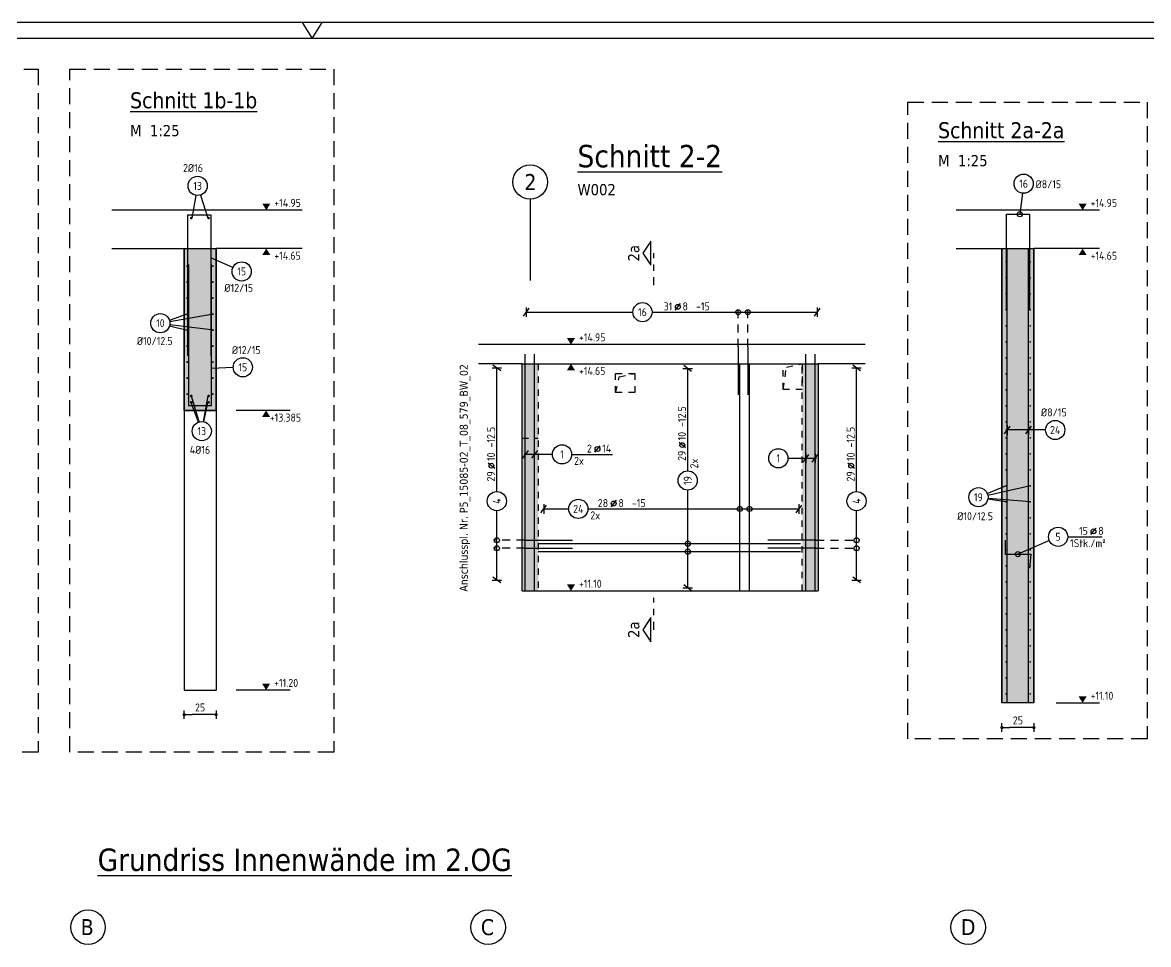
# Model space of a CAD drawing. Extents: x -17.6 to 69.4, y 0 to 29.7.
# Drawn here: x 21.25 to 38.84, y 15.29 to 29.7 of the extents above; entities that cross this region are included whole.
import ezdxf
from ezdxf.enums import TextEntityAlignment as Align

# ---------------------------------------------------------------- set-up
doc = ezdxf.new("R2010")
doc.units = 0
doc.header["$LTSCALE"] = 0.5
for name, pattern in [('AUSGEZOGEN', [1000.01, 1000, 0.01]), ('DASHDOTSMALL', [1.05, 0.5, -0.25, 0.05, -0.25]), ('DASHED', [0.75, 0.5, -0.25]), ('DOT', [0.175, 0.05, -0.125]), ('HIDDEN2', [0.187, 0.125, -0.062]), ('HIDDEN4', [0.12, 0.02, -0.1]), ('PUNKT', [0.175, 0.05, -0.125]), ('STRICHLINIE', [0.75, 0.5, -0.25]), ('STRICHPUNKT2', [0.55, 0.25, -0.125, 0.05, -0.125]), ('VERDECKT', [0.375, 0.25, -0.125])]:
    doc.linetypes.add(name, pattern=pattern)
for name, color, linetype in [('ACHSEN', 7, 'Continuous'), ('AFU', 7, 'Continuous'), ('BETON', 7, 'Continuous'), ('DETAIL', 7, 'Continuous'), ('DRUEBER', 7, 'Continuous'), ('grau_mittel', 7, 'Continuous'), ('HILFE', 7, 'Continuous'), ('koten', 7, 'Continuous'), ('MASSE', 7, 'Continuous'), ('OBJEKT', 7, 'Continuous'), ('RAHMEN', 7, 'Continuous'), ('RND', 7, 'Continuous'), ('RND-1', 7, 'Continuous'), ('SCHNITTE', 7, 'Continuous'), ('SFP_Achsen', 7, 'Continuous'), ('TEXT', 7, 'Continuous'), ('WBZ', 7, 'Continuous')]:
    doc.layers.add(name, color=color, linetype=linetype)
doc.styles.add('helv', font='tahoma.ttf')
doc.styles.add('txt', font='isocp.shx')
doc.linetypes.add('AFU_50K', pattern='A,0.15,["/",Standard,S=0.2,R=0,X=-0.01,Y=-0.1],0.07,["/",Standard,S=0.2,R=0,X=-0.01,Y=-0.1],0.15', length=0.37)
doc.linetypes.add('AFU_50L', pattern='A,0.75,["/",Standard,S=0.2,R=0,X=-0.01,Y=-0.1],0.07,["/",Standard,S=0.2,R=0,X=-0.01,Y=-0.1],0.75', length=1.57)
doc.dimstyles.new('DOT_I', dxfattribs={"dimscale": 0.5, "dimtxt": 0.25, "dimasz": 0.25, "dimexe": 0.1, "dimexo": 0.3, "dimgap": 0.1, "dimtad": 1, "dimdec": 3, "dimzin": 3, "dimtxsty": 'txt', "dimblk": 'DOT', "dimblk1": 'DOT', "dimblk2": 'DOT', "dimsah": 1, "dimcen": 0.1, "dimse1": 1, "dimse2": 1, "dimazin": 0, "dimtfac": 1, "dimtdec": 4, "dimtix": 1, "dimtmove": 2, "dimatfit": 3, "dimfxl": 0, "dimtvp": 1, "dimtolj": 1, "dimtzin": 0, "dimarcsym": 0})

# ---------------------------------------------------------------- blocks, each defined once
blk = doc.blocks.new('okrd_o')
at = {"layer": 'koten', "color": 7, "linetype": 'Continuous'}
blk.add_solid([(-0.125, 0.202), (0.125, 0.202), (0, 0)], dxfattribs=at)
at = {"layer": 'koten', "style": 'txt'}
blk.add_attdef('OKRD', (0.25, 0.1), '', height=0.25, dxfattribs=at)
blk = doc.blocks.new('DOT')
at = {"layer": 'MASSE', "color": 7, "linetype": 'Continuous'}
for p, q in [((0, 0), (-1, 0)), ((0, 0.54), (0, -0.54))]:
    blk.add_line(p, q, dxfattribs=at)
at = {"layer": 'MASSE', "color": 7, "linetype": 'Continuous', "const_width": 0.2}
blk.add_lwpolyline([(-0.1, 0, 1), (0.1, 0, 1)], format="xyb", close=True, dxfattribs=at)
blk = doc.blocks.new('*D17')
at = {"layer": 'Defpoints', "color": 0, "linetype": 'AUSGEZOGEN', "transparency": 16777216}
for p in [(23.775, 18.885), (23.775, 18.885), (24.275, 18.885)]:
    blk.add_point(p, dxfattribs=at)
at = {"layer": 'MASSE', "color": 0, "linetype": 'AUSGEZOGEN', "lineweight": -2, "transparency": 16777216}
blk.add_line((24.15, 18.885), (23.9, 18.885), dxfattribs=at)
at = {"layer": 'MASSE', "color": 0, "linetype": 'AUSGEZOGEN', "lineweight": -2, "transparency": 16777216, "xscale": 0.125, "yscale": 0.125, "zscale": 0.125, "rotation": 180}
blk.add_blockref('DOT', (23.775, 18.885), dxfattribs=at)
at = {"layer": 'MASSE', "color": 0, "linetype": 'AUSGEZOGEN', "lineweight": -2, "transparency": 16777216, "xscale": 0.125, "yscale": 0.125, "zscale": 0.125}
blk.add_blockref('DOT', (24.275, 18.885), dxfattribs=at)
at = {"layer": 'MASSE', "color": 0, "linetype": 'AUSGEZOGEN', "transparency": 16777216, "insert": (24.025, 18.997), "char_height": 0.125, "attachment_point": 5, "style": 'txt'}
blk.add_mtext('\\A1;25', dxfattribs=at)
blk = doc.blocks.new('okrd_u')
at = {"layer": 'koten', "color": 7, "linetype": 'Continuous'}
blk.add_solid([(-0.125, -0.202), (0.125, -0.202), (0, 0)], dxfattribs=at)
at = {"layer": 'koten', "style": 'txt'}
blk.add_attdef('OKRD', (0.25, -0.35), '', height=0.25, dxfattribs=at)
blk = doc.blocks.new('RND_HIN')
at = {"layer": 'RND', "color": 7, "linetype": 'Continuous'}
blk.add_circle((0, 0), 0.3, dxfattribs=at)
at = {"layer": 'RND', "color": 7, "linetype": 'Continuous', "style": 'txt'}
blk.add_attdef('POSI', text='', height=0.25, dxfattribs=at).set_placement((0, 0), align=Align.MIDDLE)
blk = doc.blocks.new('lei_gre')
at = {"layer": 'RND', "color": 7, "linetype": 'Continuous'}
for p, q in [((-0.09, -0.12), (0.09, 0.12)), ((0, 0.15), (0, -0.15))]:
    blk.add_line(p, q, dxfattribs=at)
blk = doc.blocks.new('RND_LEI')
at = {"layer": 'RND', "color": 7, "linetype": 'Continuous'}
blk.add_line((1.022, 0.066), (1.19, 0.27), dxfattribs=at)
for centre, radius in [((0, 0), 0.3), ((1.106, 0.168), 0.075)]:
    blk.add_circle(centre, radius, dxfattribs=at)
at = {"layer": 'RND', "color": 7, "linetype": 'Continuous', "style": 'txt'}
blk.add_attdef('POSL', text='', height=0.25, dxfattribs=at).set_placement((0, 0), align=Align.MIDDLE)
blk.add_attdef('ANZ', text='', height=0.25, dxfattribs=at).set_placement((0.931, 0.057), align=Align.RIGHT)
for tag, p in [('DUM', (1.253, 0.057)), ('ABSTD', (1.674, 0.057)), ('POSTXT', (0.374, -0.327))]:
    blk.add_attdef(tag, p, '', height=0.25, dxfattribs=at)
blk = doc.blocks.new('*D18')
at = {"layer": 'Defpoints', "color": 0, "linetype": 'AUSGEZOGEN', "transparency": 16777216}
for p in [(36.55, 18.683), (36.55, 18.683), (37.05, 18.683)]:
    blk.add_point(p, dxfattribs=at)
at = {"layer": 'MASSE', "color": 0, "linetype": 'AUSGEZOGEN', "lineweight": -2, "transparency": 16777216}
blk.add_line((36.925, 18.683), (36.675, 18.683), dxfattribs=at)
at = {"layer": 'MASSE', "color": 0, "linetype": 'AUSGEZOGEN', "lineweight": -2, "transparency": 16777216, "xscale": 0.125, "yscale": 0.125, "zscale": 0.125, "rotation": 180}
blk.add_blockref('DOT', (36.55, 18.683), dxfattribs=at)
at = {"layer": 'MASSE', "color": 0, "linetype": 'AUSGEZOGEN', "lineweight": -2, "transparency": 16777216, "xscale": 0.125, "yscale": 0.125, "zscale": 0.125}
blk.add_blockref('DOT', (37.05, 18.683), dxfattribs=at)
at = {"layer": 'MASSE', "color": 0, "linetype": 'AUSGEZOGEN', "transparency": 16777216, "insert": (36.8, 18.796), "char_height": 0.125, "attachment_point": 5, "style": 'txt'}
blk.add_mtext('\\A1;25', dxfattribs=at)
blk = doc.blocks.new('SCHN-2')
at = {"layer": 'SCHNITTE', "color": 6, "linetype": 'Continuous'}
blk.add_lwpolyline([(0.378, 0.088), (0, 0.34), (-0.378, 0.088)], close=True, dxfattribs=at)
at = {"layer": 'SCHNITTE', "color": 1, "linetype": 'DASHDOTSMALL', "style": 'helv'}
blk.add_attdef('SCHN-2', text='', height=0.35, dxfattribs=at).set_placement((0, 0.45), align=Align.CENTER)
blk = doc.blocks.new('A1-19-0')
at = {"layer": 'RAHMEN'}
blk.add_line((103.1, 59.4), (0, 59.4), dxfattribs=at)
at = {"layer": 'RAHMEN', "color": 7, "linetype": 'Continuous'}
for p, q in [((51.24, 59.4), (51.55, 58.9)), ((51.55, 58.9), (51.86, 59.4))]:
    blk.add_line(p, q, dxfattribs=at)
at = {"layer": 'RAHMEN', "color": 5}
blk.add_line((102.6, 58.9), (2, 58.9), dxfattribs=at)

msp = doc.modelspace()

# ---------------------------------------------------------------- hatches: boundary and pattern name
at = {"layer": 'grau_mittel'}
for points in [[(24.275, 26.169), (23.775, 26.169), (23.775, 23.639), (24.275, 23.639)], [(37.05, 26.168), (36.55, 26.168), (36.55, 19.068), (37.05, 19.068)]]:
    msp.add_hatch(color=61, dxfattribs=at).paths.add_polyline_path(points)
h = msp.add_hatch(color=61, dxfattribs=at)
h.paths.add_polyline_path([(33.681, 24.368), (33.431, 24.368), (33.431, 23.968), (33.431, 20.818), (33.681, 20.818)])
h.paths.add_polyline_path([(29.056, 23.203), (29.306, 23.203), (29.306, 24.368), (29.056, 24.368)])
h.paths.add_polyline_path([(29.306, 23.203), (29.056, 23.203), (29.056, 20.818), (29.306, 20.818)])

# ---------------------------------------------------------------- linework, layer by layer
at = {"layer": 'ACHSEN', "color": 140, "linetype": 'AUSGEZOGEN'}
msp.add_line((29.181, 26.937), (29.181, 25.669), dxfattribs=at)
at = {"layer": 'AFU', "color": 8, "linetype": 'AFU_50K'}
for p, q in [((23.775, 26.169), (24.275, 26.169)), ((36.55, 26.168), (37.05, 26.168)), ((23.775, 19.269), (24.275, 19.269)), ((37.05, 19.068), (36.55, 19.068))]:
    msp.add_line(p, q, dxfattribs=at)
at = {"layer": 'AFU', "color": 8, "linetype": 'AFU_50L'}
for p, q in [((29.056, 24.368), (33.681, 24.368)), ((29.056, 20.818), (33.681, 20.818))]:
    msp.add_line(p, q, dxfattribs=at)
at = {"layer": 'BETON', "color": 6, "linetype": 'AUSGEZOGEN', "lineweight": 25}
for p, q in [((25.62, 26.769), (22.645, 26.769)), ((38.076, 26.768), (35.838, 26.768))]:
    msp.add_line(p, q, dxfattribs=at)
at = {"layer": 'BETON', "color": 6, "linetype": 'AUSGEZOGEN'}
for p, q in [((22.645, 26.169), (23.775, 26.169)), ((25.62, 26.169), (24.275, 26.169)), ((35.838, 26.168), (36.55, 26.168)), ((38.076, 26.168), (37.05, 26.168)), ((34.414, 24.668), (28.372, 24.668)), ((29.056, 24.368), (28.372, 24.368)), ((34.414, 24.368), (33.681, 24.368))]:
    msp.add_line(p, q, dxfattribs=at)
at = {"layer": 'BETON', "color": 6, "linetype": 'AUSGEZOGEN', "lineweight": 35}
for p, q in [((23.775, 26.169), (23.775, 23.639)), ((24.275, 26.169), (24.275, 23.639)), ((36.55, 26.168), (36.55, 19.068)), ((37.05, 26.168), (37.05, 19.068)), ((24.275, 23.639), (23.775, 23.639)), ((23.96, 23.639), (23.96, 23.639)), ((24.09, 23.639), (24.09, 23.639))]:
    msp.add_line(p, q, dxfattribs=at)
at = {"layer": 'BETON', "color": 6, "linetype": 'AUSGEZOGEN', "lineweight": -2}
for p, q in [((29.056, 20.818), (29.056, 24.368)), ((33.681, 24.368), (33.681, 20.818))]:
    msp.add_line(p, q, dxfattribs=at)
at = {"layer": 'DETAIL', "color": 102, "linetype": 'STRICHLINIE'}
for points in [[(17.898, 18.3), (17.898, 28.971), (21.494, 28.971), (21.494, 18.3)], [(21.989, 18.3), (21.989, 28.971), (26.113, 28.971), (26.113, 18.3)], [(35.078, 18.505), (35.078, 28.453), (38.817, 28.453), (38.817, 18.505)]]:
    msp.add_lwpolyline(points, close=True, dxfattribs=at)
at = {"layer": 'DRUEBER', "color": 7, "linetype": 'PUNKT', "lineweight": -2}
for p, q in [((29.306, 24.368), (29.306, 20.818)), ((33.431, 20.818), (33.431, 24.368))]:
    msp.add_line(p, q, dxfattribs=at)
at = {"layer": 'DRUEBER', "color": 7, "linetype": 'DOT'}
msp.add_line((29.306, 24.368), (33.431, 24.368), dxfattribs=at)
at = {"layer": 'DRUEBER', "color": 7, "linetype": 'HIDDEN4', "lineweight": -2}
msp.add_line((29.056, 23.203), (29.306, 23.203), dxfattribs=at)
at = {"layer": 'HILFE', "color": 102, "linetype": 'AUSGEZOGEN'}
for p, q in [((25.434, 23.639), (24.589, 23.639)), ((25.434, 19.269), (24.589, 19.269)), ((37.399, 19.068), (38.076, 19.068))]:
    msp.add_line(p, q, dxfattribs=at)
at = {"layer": 'OBJEKT', "color": 7, "linetype": 'AUSGEZOGEN'}
for p, q in [((23.775, 23.639), (23.775, 19.269)), ((24.275, 23.639), (24.275, 19.269))]:
    msp.add_line(p, q, dxfattribs=at)
at = {"layer": 'RND', "color": 102, "linetype": 'AUSGEZOGEN'}
for p, q in [((23.96, 26.999), (23.897, 26.645)), ((24.032, 27.004), (24.148, 26.645)), ((36.87, 27.032), (36.829, 26.705)), ((24.536, 25.871), (24.191, 26.021)), ((23.546, 25.05), (23.825, 25.146)), ((23.552, 25.027), (24.231, 25.146)), ((23.553, 24.983), (24.239, 24.9)), ((23.549, 24.963), (23.825, 24.892)), ((24.542, 24.308), (24.202, 24.296)), ((24.008, 23.459), (23.888, 23.864)), ((23.999, 23.456), (23.891, 23.747)), ((24.077, 23.463), (24.15, 23.866)), ((24.082, 23.462), (24.147, 23.762)), ((37.233, 23.333), (36.611, 23.333)), ((29.529, 22.952), (29.089, 22.952)), ((33.207, 22.891), (33.653, 22.891)), ((36.321, 22.34), (36.622, 22.467)), ((36.329, 22.315), (36.998, 22.467)), ((36.331, 22.259), (36.61, 22.217)), ((36.333, 22.27), (36.998, 22.217)), ((37.291, 21.605), (36.8, 21.393))]:
    msp.add_line(p, q, dxfattribs=at)
at = {"layer": 'RND', "color": 7, "linetype": 'AUSGEZOGEN'}
for p, q in [((29.12, 25.174), (30.785, 25.174)), ((31.085, 25.174), (33.666, 25.174)), ((28.66, 22.372), (28.66, 24.303)), ((31.642, 22.694), (31.642, 24.294)), ((34.279, 22.372), (34.279, 24.303)), ((29.829, 22.952), (30.469, 22.952)), ((31.642, 20.867), (31.642, 22.394)), ((28.66, 20.988), (28.66, 22.072)), ((29.392, 22.1), (29.783, 22.1)), ((30.083, 22.1), (33.38, 22.1)), ((34.279, 20.988), (34.279, 22.072)), ((37.578, 21.665), (38.118, 21.665))]:
    msp.add_line(p, q, dxfattribs=at)
at = {"layer": 'RND', "color": 102, "linetype": 'VERDECKT'}
for p, q in [((32.43, 24.631), (32.43, 25.224)), ((32.58, 24.631), (32.58, 25.224)), ((29.092, 21.611), (28.61, 21.611)), ((29.092, 21.486), (28.61, 21.486)), ((33.646, 21.611), (34.329, 21.611)), ((33.646, 21.486), (34.329, 21.486))]:
    msp.add_line(p, q, dxfattribs=at)
at = {"layer": 'RND', "color": 1, "linetype": 'AUSGEZOGEN'}
for points in [[(23.831, 24.493), (23.831, 26.693), (24.191, 26.693), (24.191, 24.493)], [(36.621, 25.205), (36.621, 26.705), (36.981, 26.705), (36.981, 25.205)], [(36.633, 19.068), (36.633, 26.168)], [(36.967, 19.068), (36.967, 26.168)], [(23.842, 25.918), (23.842, 23.718), (24.202, 23.718), (24.202, 25.918)], [(32.43, 24.631), (32.43, 23.881)], [(32.58, 24.631), (32.58, 23.881)], [(29.105, 20.818), (29.105, 24.518)], [(29.248, 20.818), (29.248, 24.518)], [(33.489, 20.818), (33.489, 24.518)], [(33.632, 20.818), (33.632, 24.518)], [(32.456, 20.818), (32.456, 24.368)], [(32.606, 20.818), (32.606, 24.368)], [(29.092, 21.611), (29.842, 21.611)], [(29.092, 21.486), (29.842, 21.486)], [(29.306, 21.557), (33.406, 21.557)], [(33.646, 21.611), (32.896, 21.611)], [(33.646, 21.486), (32.896, 21.486)], [(29.306, 21.432), (33.406, 21.432)]]:
    msp.add_lwpolyline(points, dxfattribs=at)
at = {"layer": 'RND', "color": 7, "linetype": 'AUSGEZOGEN'}
for points, const_width in [([(23.877, 26.645, 1), (23.897, 26.645, 1)], 0.02), ([(24.148, 26.645, 1), (24.168, 26.645, 1)], 0.02), ([(23.815, 25.895, 1), (23.829, 25.895, 1)], 0.014), ([(24.216, 25.895, 1), (24.23, 25.895, 1)], 0.014), ([(36.61, 25.96, 1), (36.622, 25.96, 1)], 0.012), ([(36.986, 25.96, 1), (36.998, 25.96, 1)], 0.012), ([(36.61, 25.71, 1), (36.622, 25.71, 1)], 0.012), ([(36.986, 25.71, 1), (36.998, 25.71, 1)], 0.012), ([(23.815, 25.645, 1), (23.829, 25.645, 1)], 0.014), ([(24.216, 25.645, 1), (24.23, 25.645, 1)], 0.014), ([(23.815, 25.395, 1), (23.829, 25.395, 1)], 0.014), ([(24.216, 25.395, 1), (24.23, 25.395, 1)], 0.014), ([(36.61, 25.46, 1), (36.622, 25.46, 1)], 0.012), ([(36.986, 25.46, 1), (36.998, 25.46, 1)], 0.012), ([(23.815, 25.145, 1), (23.829, 25.145, 1)], 0.014), ([(24.216, 25.145, 1), (24.23, 25.145, 1)], 0.014), ([(36.61, 25.21, 1), (36.622, 25.21, 1)], 0.012), ([(36.986, 25.21, 1), (36.998, 25.21, 1)], 0.012), ([(23.815, 24.895, 1), (23.829, 24.895, 1)], 0.014), ([(24.216, 24.895, 1), (24.23, 24.895, 1)], 0.014), ([(36.61, 24.96, 1), (36.622, 24.96, 1)], 0.012), ([(36.986, 24.96, 1), (36.998, 24.96, 1)], 0.012), ([(23.815, 24.645, 1), (23.829, 24.645, 1)], 0.014), ([(24.216, 24.645, 1), (24.23, 24.645, 1)], 0.014), ([(32.425, 24.631, 1), (32.435, 24.631, 1)], 0.01), ([(32.575, 24.631, 1), (32.585, 24.631, 1)], 0.01), ([(36.61, 24.71, 1), (36.622, 24.71, 1)], 0.012), ([(36.986, 24.71, 1), (36.998, 24.71, 1)], 0.012), ([(36.61, 24.46, 1), (36.622, 24.46, 1)], 0.012), ([(36.986, 24.46, 1), (36.998, 24.46, 1)], 0.012), ([(23.815, 24.395, 1), (23.829, 24.395, 1)], 0.014), ([(24.216, 24.395, 1), (24.23, 24.395, 1)], 0.014), ([(23.815, 24.145, 1), (23.829, 24.145, 1)], 0.014), ([(24.216, 24.145, 1), (24.23, 24.145, 1)], 0.014), ([(36.61, 24.21, 1), (36.622, 24.21, 1)], 0.012), ([(36.986, 24.21, 1), (36.998, 24.21, 1)], 0.012), ([(36.61, 23.96, 1), (36.622, 23.96, 1)], 0.012), ([(36.986, 23.96, 1), (36.998, 23.96, 1)], 0.012), ([(23.815, 23.895, 1), (23.829, 23.895, 1)], 0.014), ([(23.877, 23.865, 1), (23.897, 23.865, 1)], 0.02), ([(23.877, 23.765, 1), (23.897, 23.765, 1)], 0.02), ([(24.148, 23.865, 1), (24.168, 23.865, 1)], 0.02), ([(24.148, 23.765, 1), (24.168, 23.765, 1)], 0.02), ([(24.216, 23.895, 1), (24.23, 23.895, 1)], 0.014), ([(36.61, 23.71, 1), (36.622, 23.71, 1)], 0.012), ([(36.986, 23.71, 1), (36.998, 23.71, 1)], 0.012), ([(36.61, 23.46, 1), (36.622, 23.46, 1)], 0.012), ([(36.986, 23.46, 1), (36.998, 23.46, 1)], 0.012), ([(36.61, 23.21, 1), (36.622, 23.21, 1)], 0.012), ([(36.986, 23.21, 1), (36.998, 23.21, 1)], 0.012), ([(36.61, 22.96, 1), (36.622, 22.96, 1)], 0.012), ([(36.986, 22.96, 1), (36.998, 22.96, 1)], 0.012), ([(36.61, 22.71, 1), (36.622, 22.71, 1)], 0.012), ([(36.986, 22.71, 1), (36.998, 22.71, 1)], 0.012), ([(36.61, 22.46, 1), (36.622, 22.46, 1)], 0.012), ([(36.986, 22.46, 1), (36.998, 22.46, 1)], 0.012), ([(36.61, 22.21, 1), (36.622, 22.21, 1)], 0.012), ([(36.986, 22.21, 1), (36.998, 22.21, 1)], 0.012), ([(36.61, 21.96, 1), (36.622, 21.96, 1)], 0.012), ([(36.986, 21.96, 1), (36.998, 21.96, 1)], 0.012), ([(36.61, 21.71, 1), (36.622, 21.71, 1)], 0.012), ([(36.986, 21.71, 1), (36.998, 21.71, 1)], 0.012), ([(29.085, 21.611, 1), (29.098, 21.611, 1)], 0.0125), ([(29.085, 21.486, 1), (29.098, 21.486, 1)], 0.0125), ([(33.652, 21.611, -1), (33.639, 21.611, -1)], 0.0125), ([(33.652, 21.486, -1), (33.639, 21.486, -1)], 0.0125), ([(36.61, 21.46, 1), (36.622, 21.46, 1)], 0.012), ([(36.986, 21.46, 1), (36.998, 21.46, 1)], 0.012), ([(36.61, 21.21, 1), (36.622, 21.21, 1)], 0.012), ([(36.986, 21.21, 1), (36.998, 21.21, 1)], 0.012), ([(36.61, 20.96, 1), (36.622, 20.96, 1)], 0.012), ([(36.986, 20.96, 1), (36.998, 20.96, 1)], 0.012), ([(36.61, 20.71, 1), (36.622, 20.71, 1)], 0.012), ([(36.986, 20.71, 1), (36.998, 20.71, 1)], 0.012), ([(36.61, 20.46, 1), (36.622, 20.46, 1)], 0.012), ([(36.986, 20.46, 1), (36.998, 20.46, 1)], 0.012), ([(36.61, 20.21, 1), (36.622, 20.21, 1)], 0.012), ([(36.986, 20.21, 1), (36.998, 20.21, 1)], 0.012), ([(36.61, 19.96, 1), (36.622, 19.96, 1)], 0.012), ([(36.986, 19.96, 1), (36.998, 19.96, 1)], 0.012), ([(36.61, 19.71, 1), (36.622, 19.71, 1)], 0.012), ([(36.986, 19.71, 1), (36.998, 19.71, 1)], 0.012), ([(36.61, 19.46, 1), (36.622, 19.46, 1)], 0.012), ([(36.986, 19.46, 1), (36.998, 19.46, 1)], 0.012), ([(36.61, 19.21, 1), (36.622, 19.21, 1)], 0.012), ([(36.986, 19.21, 1), (36.998, 19.21, 1)], 0.012)]:
    msp.add_lwpolyline(points, format="xyb", close=True, dxfattribs=dict(at, const_width=const_width))
for centre in [(36.829, 26.705), (32.43, 25.174), (32.58, 25.174), (32.456, 22.1), (32.606, 22.1), (28.66, 21.611), (34.279, 21.611), (28.66, 21.486), (31.642, 21.557), (31.642, 21.432), (34.279, 21.486), (36.8, 21.393)]:
    msp.add_circle(centre, 0.04, dxfattribs=at)
at = {"layer": 'RND-1', "color": 1, "linetype": 'AUSGEZOGEN'}
msp.add_lwpolyline([(36.6, 21.613), (36.6, 21.393), (37, 21.393), (36.981, 21.174)], dxfattribs=at)
at = {"layer": 'SCHNITTE', "color": 6, "linetype": 'STRICHPUNKT2'}
for p, q in [((31.111, 25.595), (31.111, 26.095)), ((31.111, 20.213), (31.111, 20.713))]:
    msp.add_line(p, q, dxfattribs=at)
at = {"layer": 'SFP_Achsen', "color": 7, "linetype": 'AUSGEZOGEN'}
for centre in [(29.181, 27.208), (22.274, 15.564), (28.524, 15.564), (36.024, 15.564)]:
    msp.add_circle(centre, 0.27, dxfattribs=at)
at = {"layer": 'WBZ', "color": 102, "linetype": 'HIDDEN2'}
for p, q in [((33.131, 23.968), (33.185, 24.314)), ((33.185, 24.314), (33.431, 24.368)), ((30.516, 23.918), (30.57, 24.164)), ((30.57, 24.164), (30.816, 24.218))]:
    msp.add_line(p, q, dxfattribs=at)
for points in [[(33.431, 24.368), (33.431, 23.968), (33.131, 23.968), (33.131, 24.368)], [(30.816, 24.218), (30.816, 23.918), (30.516, 23.918), (30.516, 24.218)]]:
    msp.add_lwpolyline(points, close=True, dxfattribs=at)

# ---------------------------------------------------------------- block references
at = {"layer": 'koten', "color": 7, "linetype": 'DASHED', "xscale": 0.5, "yscale": 0.5, "zscale": 0.5}
for p in [(25.059, 26.769), (37.811, 26.768)]:
    msp.add_blockref('okrd_o', p, dxfattribs=at).add_auto_attribs({'OKRD': '+14.95'})
at = {"layer": 'koten', "color": 7, "linetype": 'AUSGEZOGEN', "xscale": 0.5, "yscale": 0.5, "zscale": 0.5}
for name, p, values in [('okrd_u', (25.059, 26.169), {'OKRD': '+14.65'}), ('okrd_u', (37.811, 26.168), {'OKRD': '+14.65'}), ('okrd_o', (25.056, 19.269), {'OKRD': '+11.20'})]:
    msp.add_blockref(name, p, dxfattribs=at).add_auto_attribs(values)
at = {"layer": 'koten', "color": 6, "linetype": 'AUSGEZOGEN', "xscale": 0.5, "yscale": 0.5, "zscale": 0.5}
for name, p, values in [('okrd_o', (29.818, 24.668), {'OKRD': '+14.95'}), ('okrd_u', (29.818, 24.368), {'OKRD': '+14.65'})]:
    msp.add_blockref(name, p, dxfattribs=at).add_auto_attribs(values)
at = {"layer": 'koten', "color": 7, "linetype": 'AUSGEZOGEN'}
ref = msp.add_blockref('okrd_u', (25.056, 23.639), dxfattribs=dict(at, xscale=0.5, yscale=0.5, zscale=0.5))
ref.add_attrib('OKRD', '+13.385', (25.113, 23.464), dxfattribs={"height": 0.125, "style": 'txt'})
ref = msp.add_blockref('okrd_o', (29.818, 20.818), dxfattribs=dict(at, xscale=0.5, yscale=0.5, zscale=0.5))
ref.add_attrib('OKRD', '+11.10', (29.943, 20.868), dxfattribs={"layer": '0', "color": 0, "linetype": 'ByBlock', "height": 0.125, "style": 'txt'})
ref = msp.add_blockref('okrd_o', (37.811, 19.068), dxfattribs=dict(at, xscale=0.5, yscale=0.5, zscale=0.5))
ref.add_attrib('OKRD', '+11.10', (37.936, 19.118), dxfattribs={"layer": '0', "color": 0, "linetype": 'ByBlock', "height": 0.125, "style": 'txt'})
at = {"layer": 'RAHMEN', "color": 7, "linetype": 'AUSGEZOGEN', "xscale": 0.5, "yscale": 0.5, "zscale": 0.5}
msp.add_blockref('A1-19-0', (0, 0), dxfattribs=at)
at = {"layer": 'RND', "color": 7, "linetype": 'AUSGEZOGEN', "xscale": 0.5, "yscale": 0.5, "zscale": 0.5}
for name, p, values in [('RND_HIN', (23.986, 27.147), {'POSI': '13'}), ('RND_HIN', (36.889, 27.181), {'POSI': '16'}), ('RND_HIN', (24.674, 25.811), {'POSI': '15'}), ('RND_LEI', (30.935, 25.174), {'POSL': '16', 'DUM': '8', 'ANZ': '31', 'ABSTD': '-15'}), ('RND_HIN', (23.404, 25.001), {'POSI': '10'}), ('RND_HIN', (24.692, 24.313), {'POSI': '15'}), ('RND_HIN', (24.051, 23.315), {'POSI': '13'}), ('RND_HIN', (37.383, 23.333), {'POSI': '24'}), ('RND_LEI', (29.679, 22.952), {'POSL': '1', 'DUM': '14', 'ANZ': '2', 'POSTXT': '2x'}), ('RND_HIN', (33.057, 22.891), {'POSI': '1'}), ('RND_HIN', (36.183, 22.282), {'POSI': '19'}), ('RND_LEI', (29.933, 22.1), {'POSL': '24', 'DUM': '8', 'ANZ': '28', 'ABSTD': '-15', 'POSTXT': '2x'}), ('RND_LEI', (37.428, 21.665), {'POSL': '5', 'DUM': '8', 'ANZ': '15', 'POSTXT': '1Stk./m²'})]:
    msp.add_blockref(name, p, dxfattribs=at).add_auto_attribs(values)
for p in [(29.12, 25.174), (33.666, 25.174), (36.633, 23.333), (36.967, 23.333), (33.489, 22.891), (33.632, 22.891), (29.392, 22.1), (33.38, 22.1)]:
    msp.add_blockref('lei_gre', p, dxfattribs=at)
at = {"layer": 'RND', "color": 7, "linetype": 'AUSGEZOGEN', "xscale": 0.5, "yscale": 0.5, "zscale": 0.5, "rotation": 90}
for p in [(28.66, 24.303), (31.642, 24.294), (34.279, 24.303), (28.66, 20.988), (34.279, 20.988), (31.642, 20.867)]:
    msp.add_blockref('lei_gre', p, dxfattribs=at)
for p, values in [((31.642, 22.544), {'POSL': '19', 'DUM': '10', 'ANZ': '29', 'ABSTD': '-12.5', 'POSTXT': '2x'}), ((28.66, 22.222), {'POSL': '4', 'DUM': '10', 'ANZ': '29', 'ABSTD': '-12.5'}), ((34.279, 22.222), {'POSL': '4', 'DUM': '10', 'ANZ': '29', 'ABSTD': '-12.5'})]:
    msp.add_blockref('RND_LEI', p, dxfattribs=at).add_auto_attribs(values)
at = {"layer": 'RND', "color": 102, "linetype": 'AUSGEZOGEN', "xscale": 0.5, "yscale": 0.5, "zscale": 0.5, "rotation": 180}
for p in [(29.105, 22.952), (29.248, 22.952)]:
    msp.add_blockref('lei_gre', p, dxfattribs=at)
at = {"layer": 'SCHNITTE', "color": 6, "linetype": 'STRICHPUNKT2', "xscale": 0.5, "yscale": 0.5, "zscale": 0.5, "rotation": 90}
for p in [(31.111, 26.095), (31.111, 20.213)]:
    msp.add_blockref('SCHN-2', p, dxfattribs=at).add_auto_attribs({'SCHN-2': '2a'})

# ---------------------------------------------------------------- texts
at = {"layer": 'SFP_Achsen', "color": 6, "linetype": 'AUSGEZOGEN', "style": 'helv'}
for s, p in [('2', (29.091, 27.082)), ('B', (22.16, 15.44)), ('C', (28.41, 15.44)), ('D', (35.91, 15.44))]:
    msp.add_text(s, height=0.25, dxfattribs=at).set_placement(p)
at = {"layer": 'TEXT', "color": 6, "linetype": 'AUSGEZOGEN', "style": 'helv'}
for s, p in [('%%uSchnitt 1b-1b', (22.931, 28.36)), ('%%uSchnitt 2a-2a', (35.553, 27.892))]:
    msp.add_text(s, height=0.25, dxfattribs=at).set_placement(p)
at = {"layer": 'TEXT', "color": 1, "linetype": 'AUSGEZOGEN', "style": 'helv'}
for s, p in [('M  1:25', (22.931, 27.923)), ('M  1:25', (35.553, 27.454)), ('W002', (29.921, 27.001))]:
    msp.add_text(s, height=0.175, dxfattribs=at).set_placement(p)
at = {"layer": 'TEXT', "color": 5, "linetype": 'AUSGEZOGEN', "style": 'helv'}
for s, p in [('%%USchnitt 2-2', (29.921, 27.438)), ('%%UGrundriss Innenwände im 2.OG%%U ', (22.424, 16.443))]:
    msp.add_text(s, height=0.35, dxfattribs=at).set_placement(p)
at = {"layer": 'TEXT', "color": 7, "linetype": 'AUSGEZOGEN', "style": 'txt'}
for s, p in [('2%%C16', (23.758, 27.364)), ('%%C8/15', (37.075, 27.111)), ('%%C12/15', (24.404, 25.49)), ('%%C10/12.5', (23.036, 24.661)), ('%%C12/15', (24.522, 24.519)), ('%%C8/15', (37.161, 23.546)), ('4%%C16', (23.863, 22.96)), ('%%C10/12.5', (35.852, 21.923))]:
    msp.add_text(s, height=0.125, dxfattribs=at).set_placement(p)
at = {"layer": 'TEXT', "color": 7, "linetype": 'AUSGEZOGEN', "style": 'helv'}
msp.add_text('Anschlusspl. Nr. P5_15085-02_T_08_579_BW_02', height=0.125, rotation=90, dxfattribs=at).set_placement((28.206, 20.807))

# ---------------------------------------------------------------- dimensions: what is measured, and where the dimension line sits
at = {"layer": 'MASSE', "color": 7, "linetype": 'AUSGEZOGEN'}
for base, p1, p2, picture, middle in [((23.775, 18.885), (24.275, 18.885), (23.775, 18.885), '*D17', (24.025, 18.997)), ((36.55, 18.683), (37.05, 18.683), (36.55, 18.683), '*D18', (36.8, 18.796))]:
    dim = msp.add_linear_dim(base=base, p1=p1, p2=p2, dimstyle='DOT_I', override={"dimdec": 0, "dimlfac": 50}, dxfattribs=at)
    dim.commit()
    dim.dimension.update_dxf_attribs({"geometry": picture, "text_midpoint": middle})

doc.saveas('drawing.dxf')
